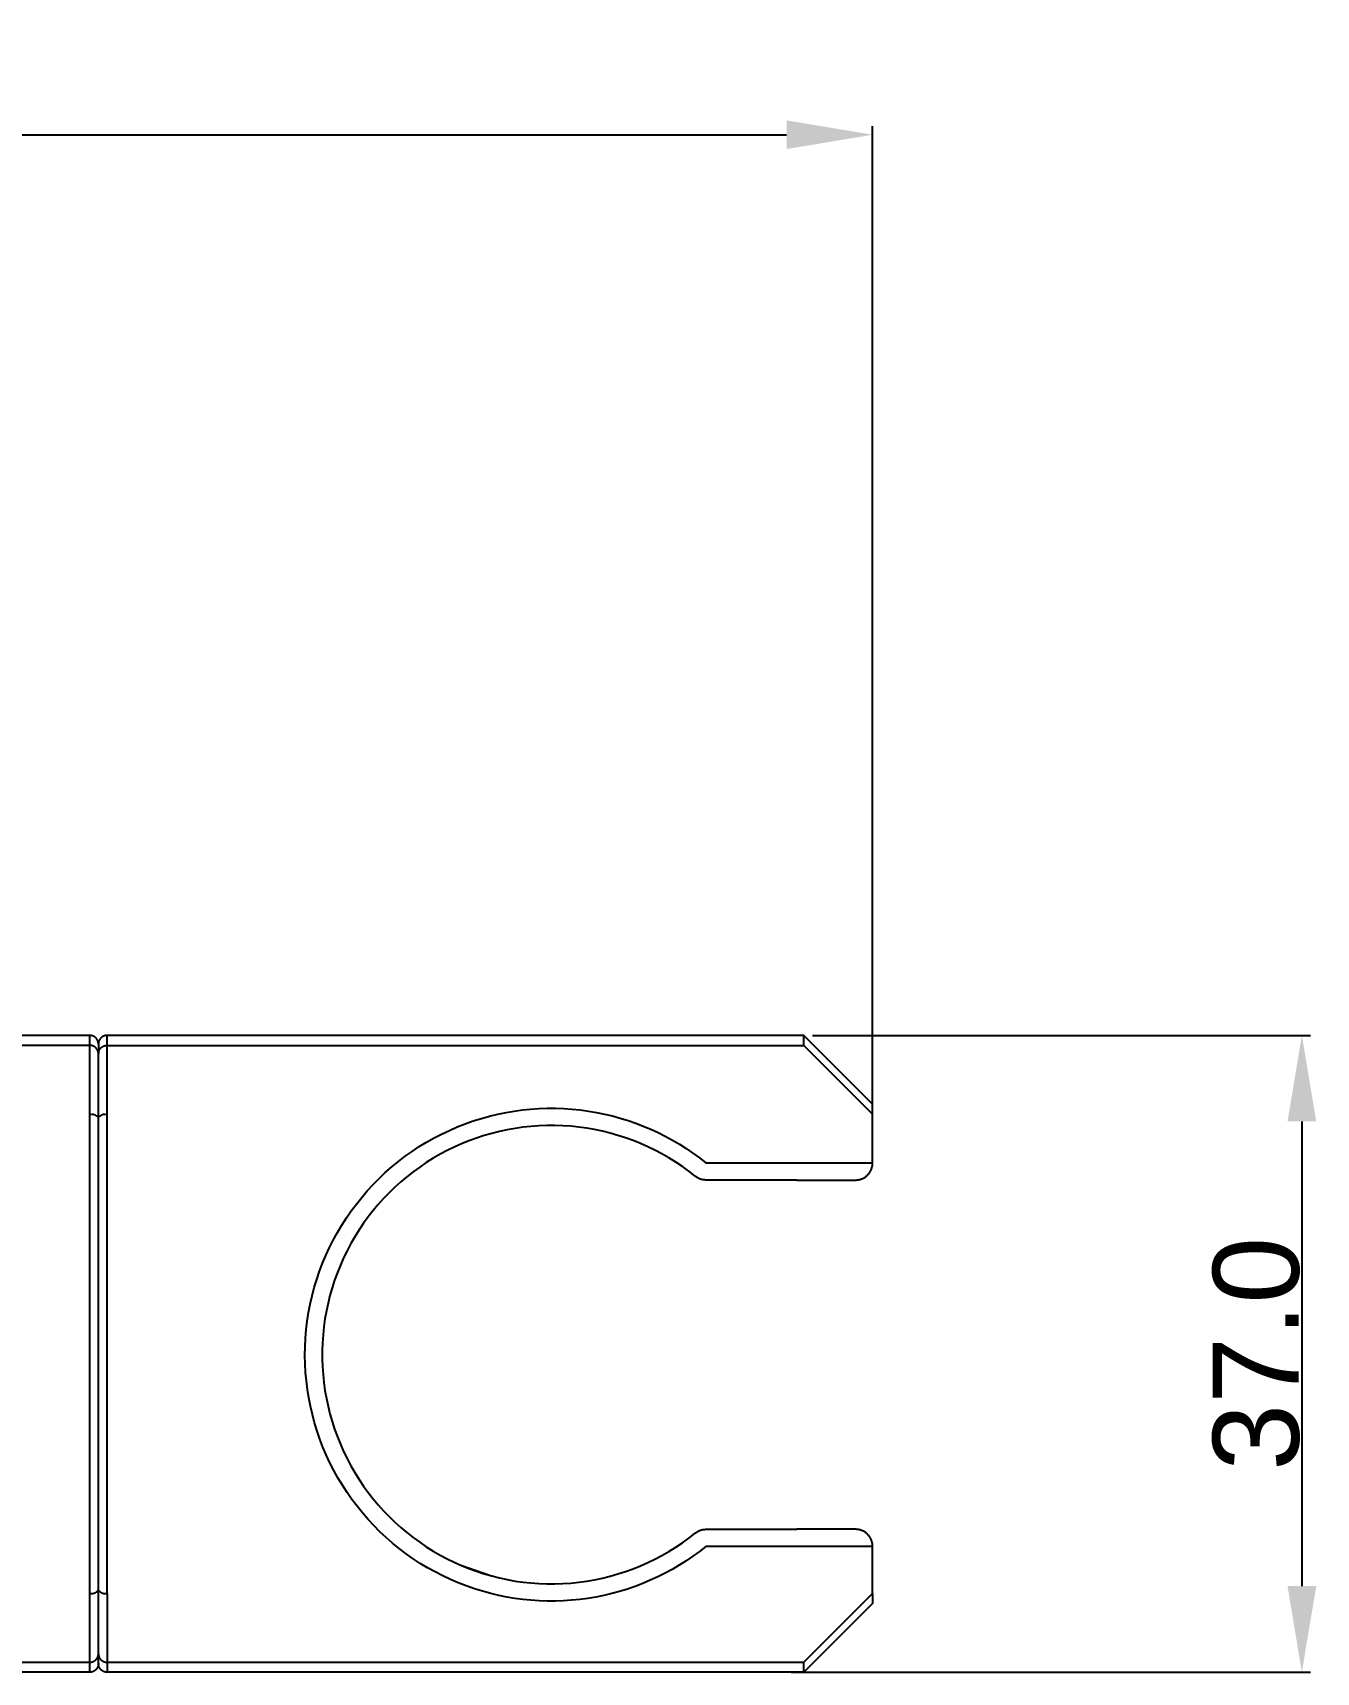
# Model space of a CAD drawing. Header units: millimetres. Extents: x -508 to 1009, y 1682 to 3079.
# Drawn here: x 77.7 to 152.3, y 2759.4 to 2854.7 of the extents above; entities that cross this region are included whole.
import ezdxf

# ---------------------------------------------------------------- set-up
doc = ezdxf.new("R2010")
doc.units = ezdxf.units.MM
doc.header["$MEASUREMENT"] = 0
for name, color, linetype in [('Default', 7, 'Continuous'), ('Make2D visible lines', 7, 'Continuous'), ('Make2D visible lines - Tangent', 7, 'Continuous')]:
    doc.layers.add(name, color=color, linetype=linetype)
doc.styles.add('Arial', font='arial.ttf')
doc.dimstyles.new('Dimension Style 01', dxfattribs={"dimtxt": 5, "dimasz": 5, "dimexe": 0.5, "dimexo": 0.5, "dimgap": 0.09, "dimtad": 1, "dimtoh": 1, "dimdec": 1, "dimzin": 1, "dimdsep": 46, "dimtxsty": 'Arial', "dimcen": 0.5, "dimadec": 1, "dimazin": 0, "dimtfac": 1, "dimtdec": 4, "dimtix": 1, "dimtmove": 0, "dimatfit": 3, "dimfxl": 1, "dimtolj": 1, "dimtzin": 1, "dimarcsym": 0})

# ---------------------------------------------------------------- blocks, each defined once
blk = doc.blocks.new('*D5')
at = {"layer": 'Default', "color": 0, "lineweight": -2, "transparency": 16777216}
for p, q in [((8.535, 2792.324), (8.535, 2849.228)), ((126.535, 2792.324), (126.535, 2849.228)), ((13.535, 2848.728), (121.535, 2848.728))]:
    blk.add_line(p, q, dxfattribs=at)
at = {"layer": 'Default', "color": 0, "transparency": 16777216}
for points in [[(13.535, 2849.562), (13.535, 2847.895), (8.535, 2848.728)], [(121.535, 2847.895), (121.535, 2849.562), (126.535, 2848.728)]]:
    blk.add_solid(points, dxfattribs=at)
at = {"layer": 'Defpoints', "color": 0, "transparency": 16777216}
for p in [(126.535, 2848.728), (8.535, 2791.824), (126.535, 2791.824)]:
    blk.add_point(p, dxfattribs=at)
at = {"layer": 'Default', "color": 0, "transparency": 16777216, "insert": (67.535, 2851.371), "char_height": 5, "attachment_point": 5, "style": 'Arial'}
blk.add_mtext('\\A1;118.0', dxfattribs=at)
blk = doc.blocks.new('*D6')
at = {"layer": 'Default', "color": 0, "lineweight": -2, "transparency": 16777216}
for p, q in [((123.035, 2796.394), (151.981, 2796.394)), ((151.481, 2791.394), (151.481, 2764.395)), ((121.802, 2759.395), (151.981, 2759.395))]:
    blk.add_line(p, q, dxfattribs=at)
at = {"layer": 'Default', "color": 0, "transparency": 16777216}
for points in [[(152.315, 2791.394), (150.648, 2791.394), (151.481, 2796.394)], [(150.648, 2764.395), (152.315, 2764.395), (151.481, 2759.395)]]:
    blk.add_solid(points, dxfattribs=at)
at = {"layer": 'Defpoints', "color": 0, "transparency": 16777216}
for p in [(122.535, 2796.394), (121.302, 2759.395), (151.481, 2759.395)]:
    blk.add_point(p, dxfattribs=at)
at = {"layer": 'Default', "color": 0, "transparency": 16777216, "insert": (148.839, 2777.895), "char_height": 5, "attachment_point": 5, "rotation": 90, "style": 'Arial'}
blk.add_mtext('\\A1;37.0', dxfattribs=at)

msp = doc.modelspace()

# ---------------------------------------------------------------- linework, layer by layer
at = {"layer": 'Make2D visible lines'}
for p, q in [((81.035, 2796.395), (75.891, 2796.395)), ((81.035, 2795.813), (75.891, 2795.813)), ((81.052, 2796.395), (81.035, 2796.395)), ((81.035, 2795.813), (81.035, 2796.394)), ((81.035, 2791.824), (81.035, 2795.813)), ((81.051, 2795.813), (81.035, 2795.813)), ((81.068, 2795.812), (81.051, 2795.813)), ((81.07, 2796.394), (81.052, 2796.395)), ((81.085, 2795.811), (81.068, 2795.812)), ((81.087, 2796.392), (81.07, 2796.394)), ((81.102, 2795.81), (81.085, 2795.811)), ((81.104, 2796.39), (81.087, 2796.392)), ((81.118, 2795.807), (81.102, 2795.81)), ((81.121, 2796.387), (81.104, 2796.39)), ((81.135, 2795.804), (81.118, 2795.807)), ((81.139, 2796.384), (81.121, 2796.387)), ((81.151, 2795.801), (81.135, 2795.804)), ((81.156, 2796.38), (81.139, 2796.384)), ((81.168, 2795.797), (81.151, 2795.801)), ((81.172, 2796.376), (81.156, 2796.38)), ((81.184, 2795.792), (81.168, 2795.797)), ((81.189, 2796.37), (81.172, 2796.376)), ((81.206, 2796.365), (81.189, 2796.37)), ((81.222, 2796.358), (81.206, 2796.365)), ((81.238, 2796.352), (81.222, 2796.358)), ((81.254, 2796.344), (81.238, 2796.352)), ((81.269, 2796.336), (81.254, 2796.344)), ((81.285, 2796.328), (81.269, 2796.336)), ((81.3, 2796.319), (81.285, 2796.328)), ((81.314, 2796.309), (81.3, 2796.319)), ((81.329, 2796.299), (81.314, 2796.309)), ((81.342, 2796.289), (81.329, 2796.299)), ((81.356, 2796.278), (81.342, 2796.289)), ((81.369, 2796.266), (81.356, 2796.278)), ((81.382, 2796.255), (81.369, 2796.266)), ((81.394, 2796.242), (81.382, 2796.255)), ((81.406, 2796.229), (81.394, 2796.242)), ((81.418, 2796.216), (81.406, 2796.229)), ((81.429, 2796.203), (81.418, 2796.216)), ((81.439, 2796.189), (81.429, 2796.203)), ((81.449, 2796.174), (81.439, 2796.189)), ((81.459, 2796.16), (81.449, 2796.174)), ((81.468, 2796.145), (81.459, 2796.16)), ((81.476, 2796.13), (81.468, 2796.145)), ((81.484, 2796.114), (81.476, 2796.13)), ((81.491, 2796.098), (81.484, 2796.114)), ((81.498, 2796.082), (81.491, 2796.098)), ((81.504, 2796.066), (81.498, 2796.082)), ((81.51, 2796.049), (81.504, 2796.066)), ((81.515, 2796.033), (81.51, 2796.049)), ((81.52, 2796.016), (81.515, 2796.033)), ((81.524, 2795.999), (81.52, 2796.016)), ((81.527, 2795.982), (81.524, 2795.999)), ((81.53, 2795.964), (81.527, 2795.982)), ((81.532, 2795.947), (81.53, 2795.964)), ((81.533, 2795.93), (81.532, 2795.947)), ((81.534, 2795.912), (81.533, 2795.93)), ((81.535, 2795.895), (81.534, 2795.912)), ((81.536, 2795.93), (81.535, 2795.912)), ((81.535, 2795.912), (81.535, 2795.895)), ((81.535, 2795.894), (81.535, 2795.329)), ((81.537, 2795.947), (81.536, 2795.93)), ((81.54, 2795.964), (81.537, 2795.947)), ((81.542, 2795.982), (81.54, 2795.964)), ((81.546, 2795.999), (81.542, 2795.982)), ((81.549, 2796.016), (81.546, 2795.999)), ((81.554, 2796.033), (81.549, 2796.016)), ((81.559, 2796.049), (81.554, 2796.033)), ((81.565, 2796.066), (81.559, 2796.049)), ((81.571, 2796.082), (81.565, 2796.066)), ((81.578, 2796.098), (81.571, 2796.082)), ((81.585, 2796.114), (81.578, 2796.098)), ((81.593, 2796.13), (81.585, 2796.114)), ((81.602, 2796.145), (81.593, 2796.13)), ((81.611, 2796.16), (81.602, 2796.145)), ((81.62, 2796.174), (81.611, 2796.16)), ((81.63, 2796.189), (81.62, 2796.174)), ((81.641, 2796.203), (81.63, 2796.189)), ((81.652, 2796.216), (81.641, 2796.203)), ((81.663, 2796.229), (81.652, 2796.216)), ((81.675, 2796.242), (81.663, 2796.229)), ((81.687, 2796.255), (81.675, 2796.242)), ((81.7, 2796.266), (81.687, 2796.255)), ((81.713, 2796.278), (81.7, 2796.266)), ((81.727, 2796.289), (81.713, 2796.278)), ((81.741, 2796.299), (81.727, 2796.289)), ((81.755, 2796.309), (81.741, 2796.299)), ((81.77, 2796.319), (81.755, 2796.309)), ((81.785, 2796.328), (81.77, 2796.319)), ((81.8, 2796.336), (81.785, 2796.328)), ((81.815, 2796.344), (81.8, 2796.336)), ((81.831, 2796.352), (81.815, 2796.344)), ((81.847, 2796.358), (81.831, 2796.352)), ((81.864, 2796.365), (81.847, 2796.358)), ((81.88, 2796.37), (81.864, 2796.365)), ((81.897, 2796.376), (81.88, 2796.37)), ((81.885, 2795.792), (81.902, 2795.797)), ((81.914, 2796.38), (81.897, 2796.376)), ((81.902, 2795.797), (81.918, 2795.801)), ((81.931, 2796.384), (81.914, 2796.38)), ((81.918, 2795.801), (81.934, 2795.804)), ((81.948, 2796.387), (81.931, 2796.384)), ((81.934, 2795.804), (81.951, 2795.807)), ((81.965, 2796.39), (81.948, 2796.387)), ((81.951, 2795.807), (81.968, 2795.81)), ((81.982, 2796.392), (81.965, 2796.39)), ((81.968, 2795.81), (81.984, 2795.811)), ((82, 2796.394), (81.982, 2796.392)), ((81.984, 2795.811), (82.001, 2795.812)), ((82.017, 2796.395), (82, 2796.394)), ((82.001, 2795.812), (82.018, 2795.813)), ((82.035, 2796.395), (82.017, 2796.395)), ((82.018, 2795.813), (82.035, 2795.813)), ((122.535, 2796.395), (82.035, 2796.395)), ((82.035, 2795.813), (82.035, 2796.394)), ((82.035, 2791.824), (82.035, 2795.813)), ((82.035, 2795.813), (122.535, 2795.813)), ((126.535, 2792.395), (122.535, 2796.395)), ((122.535, 2795.813), (122.535, 2796.394)), ((122.535, 2795.813), (126.535, 2791.824)), ((81.2, 2795.787), (81.184, 2795.792)), ((81.216, 2795.782), (81.2, 2795.787)), ((81.231, 2795.775), (81.216, 2795.782)), ((81.247, 2795.769), (81.231, 2795.775)), ((81.262, 2795.761), (81.247, 2795.769)), ((81.277, 2795.754), (81.262, 2795.761)), ((81.292, 2795.746), (81.277, 2795.754)), ((81.306, 2795.737), (81.292, 2795.746)), ((81.32, 2795.728), (81.306, 2795.737)), ((81.334, 2795.718), (81.32, 2795.728)), ((81.347, 2795.708), (81.334, 2795.718)), ((81.36, 2795.697), (81.347, 2795.708)), ((81.373, 2795.686), (81.36, 2795.697)), ((81.385, 2795.674), (81.373, 2795.686)), ((81.397, 2795.663), (81.385, 2795.674)), ((81.408, 2795.65), (81.397, 2795.663)), ((81.419, 2795.638), (81.408, 2795.65)), ((81.43, 2795.625), (81.419, 2795.638)), ((81.44, 2795.611), (81.43, 2795.625)), ((81.45, 2795.597), (81.44, 2795.611)), ((81.459, 2795.583), (81.45, 2795.597)), ((81.468, 2795.569), (81.459, 2795.583)), ((81.476, 2795.554), (81.468, 2795.569)), ((81.484, 2795.539), (81.476, 2795.554)), ((81.491, 2795.524), (81.484, 2795.539)), ((81.497, 2795.509), (81.491, 2795.524)), ((81.504, 2795.493), (81.497, 2795.509)), ((81.509, 2795.477), (81.504, 2795.493)), ((81.514, 2795.461), (81.509, 2795.477)), ((81.519, 2795.445), (81.514, 2795.461)), ((81.523, 2795.429), (81.519, 2795.445)), ((81.526, 2795.412), (81.523, 2795.429)), ((81.529, 2795.396), (81.526, 2795.412)), ((81.531, 2795.379), (81.529, 2795.396)), ((81.533, 2795.362), (81.531, 2795.379)), ((81.534, 2795.346), (81.533, 2795.362)), ((81.535, 2795.329), (81.534, 2795.346)), ((81.535, 2795.346), (81.536, 2795.362)), ((81.535, 2795.329), (81.535, 2795.346)), ((81.535, 2791.627), (81.535, 2795.329)), ((81.536, 2795.362), (81.538, 2795.379)), ((81.538, 2795.379), (81.54, 2795.396)), ((81.54, 2795.396), (81.543, 2795.412)), ((81.543, 2795.412), (81.547, 2795.429)), ((81.547, 2795.429), (81.55, 2795.445)), ((81.55, 2795.445), (81.555, 2795.461)), ((81.555, 2795.461), (81.56, 2795.477)), ((81.56, 2795.477), (81.566, 2795.493)), ((81.566, 2795.493), (81.572, 2795.509)), ((81.572, 2795.509), (81.578, 2795.524)), ((81.578, 2795.524), (81.586, 2795.539)), ((81.586, 2795.539), (81.593, 2795.554)), ((81.593, 2795.554), (81.602, 2795.569)), ((81.602, 2795.569), (81.61, 2795.583)), ((81.61, 2795.583), (81.62, 2795.597)), ((81.62, 2795.597), (81.629, 2795.611)), ((81.629, 2795.611), (81.639, 2795.625)), ((81.639, 2795.625), (81.65, 2795.638)), ((81.65, 2795.638), (81.661, 2795.65)), ((81.661, 2795.65), (81.672, 2795.663)), ((81.672, 2795.663), (81.684, 2795.674)), ((81.684, 2795.674), (81.697, 2795.686)), ((81.697, 2795.686), (81.709, 2795.697)), ((81.709, 2795.697), (81.722, 2795.708)), ((81.722, 2795.708), (81.736, 2795.718)), ((81.736, 2795.718), (81.749, 2795.728)), ((81.749, 2795.728), (81.763, 2795.737)), ((81.763, 2795.737), (81.778, 2795.746)), ((81.778, 2795.746), (81.792, 2795.754)), ((81.792, 2795.754), (81.807, 2795.761)), ((81.807, 2795.761), (81.822, 2795.769)), ((81.822, 2795.769), (81.838, 2795.775)), ((81.838, 2795.775), (81.854, 2795.782)), ((81.854, 2795.782), (81.869, 2795.787)), ((81.869, 2795.787), (81.885, 2795.792)), ((126.535, 2791.824), (126.535, 2792.395)), ((81.035, 2791.824), (81.053, 2791.826)), ((81.035, 2763.966), (81.035, 2791.824)), ((81.053, 2791.826), (81.072, 2791.828)), ((81.072, 2791.828), (81.091, 2791.829)), ((81.091, 2791.829), (81.109, 2791.83)), ((81.109, 2791.83), (81.128, 2791.829)), ((81.128, 2791.829), (81.147, 2791.829)), ((81.147, 2791.829), (81.165, 2791.827)), ((81.165, 2791.827), (81.184, 2791.825)), ((81.184, 2791.825), (81.203, 2791.822)), ((81.203, 2791.822), (81.221, 2791.819)), ((81.221, 2791.819), (81.239, 2791.815)), ((81.239, 2791.815), (81.257, 2791.81)), ((81.257, 2791.81), (81.275, 2791.805)), ((81.275, 2791.805), (81.293, 2791.799)), ((81.293, 2791.799), (81.311, 2791.792)), ((81.311, 2791.792), (81.328, 2791.785)), ((81.328, 2791.785), (81.345, 2791.777)), ((81.345, 2791.777), (81.362, 2791.769)), ((81.362, 2791.769), (81.378, 2791.76)), ((81.378, 2791.76), (81.395, 2791.751)), ((81.395, 2791.751), (81.41, 2791.741)), ((81.41, 2791.741), (81.426, 2791.73)), ((81.426, 2791.73), (81.441, 2791.719)), ((81.441, 2791.719), (81.456, 2791.707)), ((81.456, 2791.707), (81.47, 2791.695)), ((81.47, 2791.695), (81.484, 2791.683)), ((81.484, 2791.683), (81.497, 2791.669)), ((81.497, 2791.669), (81.51, 2791.656)), ((81.51, 2791.656), (81.523, 2791.642)), ((81.523, 2791.642), (81.535, 2791.627)), ((81.535, 2791.627), (81.547, 2791.642)), ((81.535, 2764.162), (81.535, 2791.627)), ((81.547, 2791.642), (81.559, 2791.656)), ((81.559, 2791.656), (81.572, 2791.669)), ((81.572, 2791.669), (81.585, 2791.683)), ((81.585, 2791.683), (81.599, 2791.695)), ((81.599, 2791.695), (81.614, 2791.707)), ((81.614, 2791.707), (81.628, 2791.719)), ((81.628, 2791.719), (81.643, 2791.73)), ((81.643, 2791.73), (81.659, 2791.741)), ((81.659, 2791.741), (81.675, 2791.751)), ((81.675, 2791.751), (81.691, 2791.76)), ((81.691, 2791.76), (81.707, 2791.769)), ((81.707, 2791.769), (81.724, 2791.777)), ((81.724, 2791.777), (81.741, 2791.785)), ((81.741, 2791.785), (81.758, 2791.792)), ((81.758, 2791.792), (81.776, 2791.799)), ((81.776, 2791.799), (81.794, 2791.805)), ((81.794, 2791.805), (81.812, 2791.81)), ((81.812, 2791.81), (81.83, 2791.815)), ((81.83, 2791.815), (81.848, 2791.819)), ((81.848, 2791.819), (81.867, 2791.822)), ((81.867, 2791.822), (81.885, 2791.825)), ((81.885, 2791.825), (81.904, 2791.827)), ((81.904, 2791.827), (81.922, 2791.829)), ((81.922, 2791.829), (81.941, 2791.829)), ((81.941, 2791.829), (81.96, 2791.83)), ((81.96, 2791.83), (81.979, 2791.829)), ((81.979, 2791.829), (81.997, 2791.828)), ((81.997, 2791.828), (82.016, 2791.826)), ((82.016, 2791.826), (82.035, 2791.824)), ((106.216, 2791.062), (105.756, 2790.996)), ((106.677, 2791.111), (106.216, 2791.062)), ((107.141, 2791.144), (106.677, 2791.111)), ((107.605, 2791.161), (107.141, 2791.144)), ((108.069, 2791.161), (107.605, 2791.161)), ((108.533, 2791.146), (108.069, 2791.161)), ((108.996, 2791.114), (108.533, 2791.146)), ((109.458, 2791.067), (108.996, 2791.114)), ((109.918, 2791.003), (109.458, 2791.067)), ((102.64, 2790.098), (102.216, 2789.909)), ((103.07, 2790.273), (102.64, 2790.098)), ((103.506, 2790.432), (103.07, 2790.273)), ((103.948, 2790.576), (103.506, 2790.432)), ((104.394, 2790.705), (103.948, 2790.576)), ((104.844, 2790.818), (104.394, 2790.705)), ((105.298, 2790.915), (104.844, 2790.818)), ((105.756, 2790.996), (105.298, 2790.915)), ((110.376, 2790.923), (109.918, 2791.003)), ((110.83, 2790.827), (110.376, 2790.923)), ((111.281, 2790.716), (110.83, 2790.827)), ((111.728, 2790.588), (111.281, 2790.716)), ((112.17, 2790.446), (111.728, 2790.588)), ((112.606, 2790.288), (112.17, 2790.446)), ((113.037, 2790.114), (112.606, 2790.288)), ((113.462, 2789.926), (113.037, 2790.114)), ((100.987, 2789.254), (100.593, 2789.008)), ((101.389, 2789.487), (100.987, 2789.254)), ((101.798, 2789.705), (101.389, 2789.487)), ((102.216, 2789.909), (101.798, 2789.705)), ((113.88, 2789.724), (113.462, 2789.926)), ((114.29, 2789.506), (113.88, 2789.724)), ((114.693, 2789.275), (114.29, 2789.506)), ((115.087, 2789.03), (114.693, 2789.275)), ((99.467, 2788.188), (99.112, 2787.889)), ((99.833, 2788.474), (99.467, 2788.188)), ((100.208, 2788.747), (99.833, 2788.474)), ((100.593, 2789.008), (100.208, 2788.747)), ((115.473, 2788.771), (115.087, 2789.03)), ((115.849, 2788.499), (115.473, 2788.771)), ((116.216, 2788.214), (115.849, 2788.499)), ((116.242, 2788.193), (116.216, 2788.214)), ((116.27, 2788.173), (116.242, 2788.193)), ((126.094, 2788.163), (126.122, 2788.183)), ((126.122, 2788.183), (126.15, 2788.204)), ((126.15, 2788.204), (126.177, 2788.226)), ((126.177, 2788.226), (126.204, 2788.249)), ((126.204, 2788.249), (126.229, 2788.273)), ((126.229, 2788.273), (126.254, 2788.298)), ((126.254, 2788.298), (126.278, 2788.323)), ((126.278, 2788.323), (126.301, 2788.349)), ((126.301, 2788.349), (126.323, 2788.377)), ((126.323, 2788.377), (126.344, 2788.404)), ((126.344, 2788.404), (126.364, 2788.433)), ((126.364, 2788.433), (126.383, 2788.462)), ((126.383, 2788.462), (126.401, 2788.492)), ((126.401, 2788.492), (126.418, 2788.523)), ((126.418, 2788.523), (126.433, 2788.554)), ((126.433, 2788.554), (126.448, 2788.586)), ((126.448, 2788.586), (126.462, 2788.618)), ((126.462, 2788.618), (126.474, 2788.65)), ((126.474, 2788.65), (126.486, 2788.683)), ((126.486, 2788.683), (126.496, 2788.717)), ((126.496, 2788.717), (126.505, 2788.75)), ((126.505, 2788.75), (126.513, 2788.784)), ((126.513, 2788.784), (126.519, 2788.819)), ((126.519, 2788.819), (126.525, 2788.853)), ((126.525, 2788.853), (126.529, 2788.888)), ((126.529, 2788.888), (126.532, 2788.922)), ((126.532, 2788.922), (126.534, 2788.957)), ((126.534, 2788.957), (126.535, 2788.992)), ((98.433, 2787.255), (98.111, 2786.921)), ((98.767, 2787.578), (98.433, 2787.255)), ((99.112, 2787.889), (98.767, 2787.578)), ((116.298, 2788.154), (116.27, 2788.173)), ((116.327, 2788.136), (116.298, 2788.154)), ((116.356, 2788.119), (116.327, 2788.136)), ((116.386, 2788.103), (116.356, 2788.119)), ((116.416, 2788.088), (116.386, 2788.103)), ((116.447, 2788.074), (116.416, 2788.088)), ((116.479, 2788.061), (116.447, 2788.074)), ((116.51, 2788.049), (116.479, 2788.061)), ((116.543, 2788.038), (116.51, 2788.049)), ((116.575, 2788.029), (116.543, 2788.038)), ((116.608, 2788.02), (116.575, 2788.029)), ((116.641, 2788.013), (116.608, 2788.02)), ((116.674, 2788.007), (116.641, 2788.013)), ((116.708, 2788.001), (116.674, 2788.007)), ((116.742, 2787.997), (116.708, 2788.001)), ((116.775, 2787.995), (116.742, 2787.997)), ((116.809, 2787.993), (116.775, 2787.995)), ((116.843, 2787.992), (116.809, 2787.993)), ((122.12, 2787.992), (116.843, 2787.992)), ((122.137, 2787.992), (125.535, 2787.992)), ((125.535, 2787.992), (125.57, 2787.993)), ((125.57, 2787.993), (125.604, 2787.995)), ((125.604, 2787.995), (125.639, 2787.998)), ((125.639, 2787.998), (125.674, 2788.002)), ((125.674, 2788.002), (125.708, 2788.007)), ((125.708, 2788.007), (125.743, 2788.014)), ((125.743, 2788.014), (125.777, 2788.022)), ((125.777, 2788.022), (125.81, 2788.031)), ((125.81, 2788.031), (125.844, 2788.041)), ((125.844, 2788.041), (125.877, 2788.053)), ((125.877, 2788.053), (125.909, 2788.065)), ((125.909, 2788.065), (125.941, 2788.079)), ((125.941, 2788.079), (125.973, 2788.093)), ((125.973, 2788.093), (126.004, 2788.109)), ((126.004, 2788.109), (126.035, 2788.126)), ((126.035, 2788.126), (126.065, 2788.144)), ((126.065, 2788.144), (126.094, 2788.163)), ((97.8, 2786.576), (97.502, 2786.22)), ((98.111, 2786.921), (97.8, 2786.576)), ((96.943, 2785.478), (96.684, 2785.092)), ((97.216, 2785.853), (96.943, 2785.478)), ((97.502, 2786.22), (97.216, 2785.853)), ((96.438, 2784.698), (96.206, 2784.296)), ((96.684, 2785.092), (96.438, 2784.698)), ((95.785, 2783.469), (95.596, 2783.044)), ((95.988, 2783.886), (95.785, 2783.469)), ((96.206, 2784.296), (95.988, 2783.886)), ((95.422, 2782.614), (95.264, 2782.177)), ((95.596, 2783.044), (95.422, 2782.614)), ((95.12, 2781.735), (94.992, 2781.289)), ((95.264, 2782.177), (95.12, 2781.735)), ((94.88, 2780.838), (94.784, 2780.384)), ((94.992, 2781.289), (94.88, 2780.838)), ((94.703, 2779.927), (94.639, 2779.467)), ((94.784, 2780.384), (94.703, 2779.927)), ((94.59, 2779.005), (94.558, 2778.542)), ((94.639, 2779.467), (94.59, 2779.005)), ((94.558, 2778.542), (94.542, 2778.078)), ((94.542, 2778.078), (94.542, 2777.613)), ((94.542, 2777.613), (94.558, 2777.149)), ((94.558, 2777.149), (94.59, 2776.686)), ((94.59, 2776.686), (94.639, 2776.224)), ((94.639, 2776.224), (94.703, 2775.764)), ((94.703, 2775.764), (94.784, 2775.307)), ((94.784, 2775.307), (94.88, 2774.852)), ((94.88, 2774.852), (94.992, 2774.402)), ((94.992, 2774.402), (95.12, 2773.955)), ((95.12, 2773.955), (95.264, 2773.514)), ((95.264, 2773.514), (95.422, 2773.077)), ((95.422, 2773.077), (95.596, 2772.647)), ((95.596, 2772.647), (95.785, 2772.222)), ((95.785, 2772.222), (95.988, 2771.805)), ((95.988, 2771.805), (96.206, 2771.395)), ((96.206, 2771.395), (96.438, 2770.992)), ((96.438, 2770.992), (96.684, 2770.598)), ((96.684, 2770.598), (96.943, 2770.213)), ((96.943, 2770.213), (97.216, 2769.837)), ((97.216, 2769.837), (97.502, 2769.471)), ((97.502, 2769.471), (97.8, 2769.115)), ((97.8, 2769.115), (98.111, 2768.77)), ((98.111, 2768.77), (98.433, 2768.436)), ((98.433, 2768.436), (98.767, 2768.113)), ((98.767, 2768.113), (99.112, 2767.802)), ((99.112, 2767.802), (99.467, 2767.503)), ((99.467, 2767.503), (99.833, 2767.217)), ((115.849, 2767.192), (116.216, 2767.477)), ((116.216, 2767.477), (116.242, 2767.498)), ((116.242, 2767.498), (116.27, 2767.518)), ((116.27, 2767.518), (116.298, 2767.537)), ((116.298, 2767.537), (116.327, 2767.555)), ((116.327, 2767.555), (116.356, 2767.572)), ((116.356, 2767.572), (116.386, 2767.588)), ((116.386, 2767.588), (116.416, 2767.603)), ((116.416, 2767.603), (116.447, 2767.617)), ((116.447, 2767.617), (116.479, 2767.63)), ((116.479, 2767.63), (116.51, 2767.641)), ((116.51, 2767.641), (116.543, 2767.652)), ((116.543, 2767.652), (116.575, 2767.662)), ((116.575, 2767.662), (116.608, 2767.67)), ((116.608, 2767.67), (116.641, 2767.678)), ((116.641, 2767.678), (116.674, 2767.684)), ((116.674, 2767.684), (116.708, 2767.689)), ((116.708, 2767.689), (116.742, 2767.693)), ((116.742, 2767.693), (116.775, 2767.696)), ((116.775, 2767.696), (116.809, 2767.698)), ((116.809, 2767.698), (116.843, 2767.698)), ((116.843, 2767.698), (122.12, 2767.698)), ((125.535, 2767.698), (122.137, 2767.698)), ((125.57, 2767.698), (125.535, 2767.698)), ((125.604, 2767.696), (125.57, 2767.698)), ((125.639, 2767.693), (125.604, 2767.696)), ((125.674, 2767.689), (125.639, 2767.693)), ((125.708, 2767.683), (125.674, 2767.689)), ((125.743, 2767.677), (125.708, 2767.683)), ((125.777, 2767.669), (125.743, 2767.677)), ((125.81, 2767.66), (125.777, 2767.669)), ((125.844, 2767.65), (125.81, 2767.66)), ((125.877, 2767.638), (125.844, 2767.65)), ((125.909, 2767.626), (125.877, 2767.638)), ((125.941, 2767.612), (125.909, 2767.626)), ((125.973, 2767.597), (125.941, 2767.612)), ((126.004, 2767.581), (125.973, 2767.597)), ((126.035, 2767.565), (126.004, 2767.581)), ((126.065, 2767.547), (126.035, 2767.565)), ((126.094, 2767.528), (126.065, 2767.547)), ((126.122, 2767.507), (126.094, 2767.528)), ((126.15, 2767.486), (126.122, 2767.507)), ((126.177, 2767.465), (126.15, 2767.486)), ((126.204, 2767.442), (126.177, 2767.465)), ((126.229, 2767.418), (126.204, 2767.442)), ((126.254, 2767.393), (126.229, 2767.418)), ((126.278, 2767.368), (126.254, 2767.393)), ((126.301, 2767.341), (126.278, 2767.368)), ((126.323, 2767.314), (126.301, 2767.341)), ((126.344, 2767.286), (126.323, 2767.314)), ((126.364, 2767.258), (126.344, 2767.286)), ((126.383, 2767.228), (126.364, 2767.258)), ((126.401, 2767.198), (126.383, 2767.228)), ((99.833, 2767.217), (100.208, 2766.943)), ((100.208, 2766.943), (100.593, 2766.683)), ((100.593, 2766.683), (100.987, 2766.437)), ((100.987, 2766.437), (101.389, 2766.204)), ((114.29, 2766.184), (114.693, 2766.416)), ((114.693, 2766.416), (115.087, 2766.661)), ((115.087, 2766.661), (115.473, 2766.92)), ((115.473, 2766.92), (115.849, 2767.192)), ((126.418, 2767.168), (126.401, 2767.198)), ((126.433, 2767.137), (126.418, 2767.168)), ((126.448, 2767.105), (126.433, 2767.137)), ((126.462, 2767.073), (126.448, 2767.105)), ((126.474, 2767.041), (126.462, 2767.073)), ((126.486, 2767.007), (126.474, 2767.041)), ((126.496, 2766.974), (126.486, 2767.007)), ((126.505, 2766.94), (126.496, 2766.974)), ((126.513, 2766.906), (126.505, 2766.94)), ((126.519, 2766.872), (126.513, 2766.906)), ((126.525, 2766.838), (126.519, 2766.872)), ((126.529, 2766.803), (126.525, 2766.838)), ((126.532, 2766.768), (126.529, 2766.803)), ((126.534, 2766.733), (126.532, 2766.768)), ((126.535, 2766.698), (126.534, 2766.733)), ((101.389, 2766.204), (101.798, 2765.986)), ((101.798, 2765.986), (102.216, 2765.782)), ((102.216, 2765.782), (102.64, 2765.592)), ((102.64, 2765.592), (103.07, 2765.418)), ((103.07, 2765.418), (103.506, 2765.258)), ((112.17, 2765.245), (112.606, 2765.403)), ((112.606, 2765.403), (113.037, 2765.576)), ((113.037, 2765.576), (113.462, 2765.764)), ((113.462, 2765.764), (113.88, 2765.967)), ((113.88, 2765.967), (114.29, 2766.184)), ((103.506, 2765.258), (103.948, 2765.114)), ((103.948, 2765.114), (104.394, 2764.986)), ((104.394, 2764.986), (104.844, 2764.873)), ((104.844, 2764.873), (105.298, 2764.776)), ((105.298, 2764.776), (105.756, 2764.694)), ((105.756, 2764.694), (106.216, 2764.629)), ((106.216, 2764.629), (106.677, 2764.58)), ((106.677, 2764.58), (107.141, 2764.547)), ((107.141, 2764.547), (107.605, 2764.53)), ((107.605, 2764.53), (108.069, 2764.529)), ((108.069, 2764.529), (108.533, 2764.545)), ((108.533, 2764.545), (108.996, 2764.576)), ((108.996, 2764.576), (109.458, 2764.624)), ((109.458, 2764.624), (109.918, 2764.688)), ((109.918, 2764.688), (110.376, 2764.768)), ((110.376, 2764.768), (110.83, 2764.864)), ((110.83, 2764.864), (111.281, 2764.975)), ((111.281, 2764.975), (111.728, 2765.102)), ((111.728, 2765.102), (112.17, 2765.245)), ((81.035, 2759.977), (81.035, 2763.966)), ((81.035, 2763.966), (81.053, 2763.964)), ((81.053, 2763.964), (81.072, 2763.962)), ((81.072, 2763.962), (81.091, 2763.961)), ((81.091, 2763.961), (81.109, 2763.96)), ((81.109, 2763.96), (81.128, 2763.96)), ((81.128, 2763.96), (81.147, 2763.961)), ((81.147, 2763.961), (81.165, 2763.963)), ((81.165, 2763.963), (81.184, 2763.965)), ((81.184, 2763.965), (81.203, 2763.968)), ((81.203, 2763.968), (81.221, 2763.971)), ((81.221, 2763.971), (81.239, 2763.975)), ((81.239, 2763.975), (81.257, 2763.98)), ((81.257, 2763.98), (81.275, 2763.985)), ((81.275, 2763.985), (81.293, 2763.991)), ((81.293, 2763.991), (81.311, 2763.998)), ((81.311, 2763.998), (81.328, 2764.005)), ((81.328, 2764.005), (81.345, 2764.012)), ((81.345, 2764.012), (81.362, 2764.021)), ((81.362, 2764.021), (81.378, 2764.03)), ((81.378, 2764.03), (81.395, 2764.039)), ((81.395, 2764.039), (81.41, 2764.049)), ((81.41, 2764.049), (81.426, 2764.06)), ((81.426, 2764.06), (81.441, 2764.071)), ((81.441, 2764.071), (81.456, 2764.083)), ((81.456, 2764.083), (81.47, 2764.095)), ((81.47, 2764.095), (81.484, 2764.107)), ((81.484, 2764.107), (81.497, 2764.12)), ((81.497, 2764.12), (81.51, 2764.134)), ((81.51, 2764.134), (81.523, 2764.148)), ((81.523, 2764.148), (81.535, 2764.162)), ((81.535, 2760.461), (81.535, 2764.162)), ((81.535, 2764.162), (81.547, 2764.148)), ((81.547, 2764.148), (81.559, 2764.134)), ((81.559, 2764.134), (81.572, 2764.12)), ((81.572, 2764.12), (81.585, 2764.107)), ((81.585, 2764.107), (81.599, 2764.095)), ((81.599, 2764.095), (81.614, 2764.083)), ((81.614, 2764.083), (81.628, 2764.071)), ((81.628, 2764.071), (81.643, 2764.06)), ((81.643, 2764.06), (81.659, 2764.049)), ((81.659, 2764.049), (81.675, 2764.039)), ((81.675, 2764.039), (81.691, 2764.03)), ((81.691, 2764.03), (81.707, 2764.021)), ((81.707, 2764.021), (81.724, 2764.012)), ((81.724, 2764.012), (81.741, 2764.005)), ((81.741, 2764.005), (81.758, 2763.998)), ((81.758, 2763.998), (81.776, 2763.991)), ((81.776, 2763.991), (81.794, 2763.985)), ((81.794, 2763.985), (81.812, 2763.98)), ((81.812, 2763.98), (81.83, 2763.975)), ((81.83, 2763.975), (81.848, 2763.971)), ((81.848, 2763.971), (81.867, 2763.968)), ((81.867, 2763.968), (81.885, 2763.965)), ((81.885, 2763.965), (81.904, 2763.963)), ((81.904, 2763.963), (81.922, 2763.961)), ((81.922, 2763.961), (81.941, 2763.96)), ((81.941, 2763.96), (81.96, 2763.96)), ((81.96, 2763.96), (81.979, 2763.961)), ((81.979, 2763.961), (81.997, 2763.962)), ((81.997, 2763.962), (82.016, 2763.964)), ((82.016, 2763.964), (82.035, 2763.966)), ((82.035, 2763.966), (82.035, 2759.977)), ((126.535, 2763.966), (126.535, 2763.531)), ((126.535, 2763.531), (126.535, 2763.426)), ((126.535, 2763.426), (126.535, 2763.401)), ((126.535, 2763.395), (122.535, 2759.395)), ((126.535, 2763.401), (126.535, 2763.396)), ((126.535, 2763.396), (126.535, 2763.395)), ((126.535, 2763.395), (126.535, 2763.395)), ((126.535, 2763.395), (126.535, 2763.395)), ((126.535, 2763.395), (126.535, 2763.395)), ((12.535, 2759.977), (81.035, 2759.977)), ((81.035, 2759.532), (81.035, 2759.977)), ((81.035, 2759.977), (81.052, 2759.977)), ((81.052, 2759.977), (81.069, 2759.977)), ((81.069, 2759.977), (81.086, 2759.979)), ((81.086, 2759.979), (81.103, 2759.98)), ((81.103, 2759.98), (81.12, 2759.983)), ((81.12, 2759.983), (81.137, 2759.986)), ((81.137, 2759.986), (81.154, 2759.989)), ((81.154, 2759.989), (81.171, 2759.994)), ((81.171, 2759.994), (81.187, 2759.998)), ((81.187, 2759.998), (81.203, 2760.004)), ((81.203, 2760.004), (81.22, 2760.01)), ((81.22, 2760.01), (81.235, 2760.016)), ((81.235, 2760.016), (81.251, 2760.023)), ((81.251, 2760.023), (81.267, 2760.031)), ((81.267, 2760.031), (81.282, 2760.039)), ((81.282, 2760.039), (81.297, 2760.047)), ((81.297, 2760.047), (81.311, 2760.057)), ((81.311, 2760.057), (81.325, 2760.066)), ((81.325, 2760.066), (81.339, 2760.076)), ((81.339, 2760.076), (81.353, 2760.087)), ((81.353, 2760.087), (81.366, 2760.098)), ((81.366, 2760.098), (81.379, 2760.109)), ((81.379, 2760.109), (81.391, 2760.121)), ((81.391, 2760.121), (81.403, 2760.134)), ((81.403, 2760.134), (81.414, 2760.147)), ((81.414, 2760.147), (81.425, 2760.16)), ((81.425, 2760.16), (81.436, 2760.173)), ((81.439, 2759.601), (81.429, 2759.587)), ((81.436, 2760.173), (81.446, 2760.187)), ((81.449, 2759.615), (81.439, 2759.601)), ((81.446, 2760.187), (81.456, 2760.201)), ((81.459, 2759.63), (81.449, 2759.615)), ((81.456, 2760.201), (81.465, 2760.216)), ((81.468, 2759.645), (81.459, 2759.63)), ((81.465, 2760.216), (81.473, 2760.231)), ((81.476, 2759.66), (81.468, 2759.645)), ((81.473, 2760.231), (81.481, 2760.246)), ((81.484, 2759.676), (81.476, 2759.66)), ((81.481, 2760.246), (81.489, 2760.262)), ((81.491, 2759.692), (81.484, 2759.676)), ((81.489, 2760.262), (81.496, 2760.277)), ((81.498, 2759.708), (81.491, 2759.692)), ((81.496, 2760.277), (81.502, 2760.293)), ((81.504, 2759.724), (81.498, 2759.708)), ((81.502, 2760.293), (81.508, 2760.309)), ((81.51, 2759.74), (81.504, 2759.724)), ((81.508, 2760.309), (81.513, 2760.326)), ((81.515, 2759.757), (81.51, 2759.74)), ((81.513, 2760.326), (81.518, 2760.342)), ((81.52, 2759.774), (81.515, 2759.757)), ((81.518, 2760.342), (81.522, 2760.359)), ((81.524, 2759.791), (81.52, 2759.774)), ((81.522, 2760.359), (81.526, 2760.376)), ((81.527, 2759.808), (81.524, 2759.791)), ((81.526, 2760.376), (81.529, 2760.393)), ((81.53, 2759.825), (81.527, 2759.808)), ((81.529, 2760.393), (81.531, 2760.41)), ((81.532, 2759.843), (81.53, 2759.825)), ((81.531, 2760.41), (81.533, 2760.427)), ((81.533, 2759.86), (81.532, 2759.843)), ((81.533, 2760.427), (81.534, 2760.444)), ((81.534, 2759.877), (81.533, 2759.86)), ((81.534, 2760.444), (81.535, 2760.461)), ((81.535, 2759.895), (81.534, 2759.877)), ((81.535, 2759.877), (81.535, 2759.895)), ((81.536, 2759.86), (81.535, 2759.877)), ((81.537, 2759.843), (81.536, 2759.86)), ((81.54, 2759.825), (81.537, 2759.843)), ((81.542, 2759.808), (81.54, 2759.825)), ((81.546, 2759.791), (81.542, 2759.808)), ((81.549, 2759.774), (81.546, 2759.791)), ((81.554, 2759.757), (81.549, 2759.774)), ((81.559, 2759.74), (81.554, 2759.757)), ((81.565, 2759.724), (81.559, 2759.74)), ((81.571, 2759.708), (81.565, 2759.724)), ((81.578, 2759.692), (81.571, 2759.708)), ((81.585, 2759.676), (81.578, 2759.692)), ((81.593, 2759.66), (81.585, 2759.676)), ((81.602, 2759.645), (81.593, 2759.66)), ((81.611, 2759.63), (81.602, 2759.645)), ((81.62, 2759.615), (81.611, 2759.63)), ((81.63, 2759.601), (81.62, 2759.615)), ((81.641, 2759.587), (81.63, 2759.601)), ((82.035, 2759.977), (82.035, 2759.532)), ((122.535, 2759.532), (122.535, 2759.977)), ((81.035, 2759.395), (12.534, 2759.395)), ((81.035, 2759.425), (81.035, 2759.532)), ((81.035, 2759.4), (81.035, 2759.425)), ((81.035, 2759.396), (81.035, 2759.4)), ((81.035, 2759.395), (81.035, 2759.396)), ((81.052, 2759.395), (81.035, 2759.395)), ((81.035, 2759.395), (81.035, 2759.395)), ((81.035, 2759.395), (81.035, 2759.395)), ((81.035, 2759.395), (81.035, 2759.395)), ((81.07, 2759.396), (81.052, 2759.395)), ((81.087, 2759.398), (81.07, 2759.396)), ((81.104, 2759.4), (81.087, 2759.398)), ((81.121, 2759.402), (81.104, 2759.4)), ((81.139, 2759.406), (81.121, 2759.402)), ((81.156, 2759.41), (81.139, 2759.406)), ((81.172, 2759.414), (81.156, 2759.41)), ((81.189, 2759.419), (81.172, 2759.414)), ((81.206, 2759.425), (81.189, 2759.419)), ((81.222, 2759.431), (81.206, 2759.425)), ((81.238, 2759.438), (81.222, 2759.431)), ((81.254, 2759.445), (81.238, 2759.438)), ((81.269, 2759.453), (81.254, 2759.445)), ((81.285, 2759.462), (81.269, 2759.453)), ((81.3, 2759.471), (81.285, 2759.462)), ((81.314, 2759.48), (81.3, 2759.471)), ((81.329, 2759.49), (81.314, 2759.48)), ((81.342, 2759.501), (81.329, 2759.49)), ((81.356, 2759.512), (81.342, 2759.501)), ((81.369, 2759.523), (81.356, 2759.512)), ((81.382, 2759.535), (81.369, 2759.523)), ((81.394, 2759.548), (81.382, 2759.535)), ((81.406, 2759.56), (81.394, 2759.548)), ((81.418, 2759.573), (81.406, 2759.56)), ((81.429, 2759.587), (81.418, 2759.573)), ((81.652, 2759.573), (81.641, 2759.587)), ((81.663, 2759.56), (81.652, 2759.573)), ((81.675, 2759.548), (81.663, 2759.56)), ((81.687, 2759.535), (81.675, 2759.548)), ((81.7, 2759.523), (81.687, 2759.535)), ((81.713, 2759.512), (81.7, 2759.523)), ((81.727, 2759.501), (81.713, 2759.512)), ((81.741, 2759.49), (81.727, 2759.501)), ((81.755, 2759.48), (81.741, 2759.49)), ((81.77, 2759.471), (81.755, 2759.48)), ((81.785, 2759.462), (81.77, 2759.471)), ((81.8, 2759.453), (81.785, 2759.462)), ((81.815, 2759.445), (81.8, 2759.453)), ((81.831, 2759.438), (81.815, 2759.445)), ((81.847, 2759.431), (81.831, 2759.438)), ((81.864, 2759.425), (81.847, 2759.431)), ((81.88, 2759.419), (81.864, 2759.425)), ((81.897, 2759.414), (81.88, 2759.419)), ((81.914, 2759.41), (81.897, 2759.414)), ((81.931, 2759.406), (81.914, 2759.41)), ((81.948, 2759.402), (81.931, 2759.406)), ((81.965, 2759.4), (81.948, 2759.402)), ((81.982, 2759.398), (81.965, 2759.4)), ((82, 2759.396), (81.982, 2759.398)), ((82.017, 2759.395), (82, 2759.396)), ((82.035, 2759.395), (82.017, 2759.395)), ((82.035, 2759.532), (82.035, 2759.425)), ((82.035, 2759.425), (82.035, 2759.4)), ((82.035, 2759.4), (82.035, 2759.396)), ((82.035, 2759.396), (82.035, 2759.395)), ((122.535, 2759.395), (82.035, 2759.395)), ((82.035, 2759.395), (82.035, 2759.395)), ((82.035, 2759.395), (82.035, 2759.395)), ((82.035, 2759.395), (82.035, 2759.395)), ((122.535, 2759.425), (122.535, 2759.532)), ((122.535, 2759.4), (122.535, 2759.425)), ((122.535, 2759.396), (122.535, 2759.4)), ((122.535, 2759.395), (122.535, 2759.396)), ((122.535, 2759.395), (122.535, 2759.395)), ((122.535, 2759.395), (122.535, 2759.395)), ((122.535, 2759.395), (122.535, 2759.395))]:
    msp.add_line(p, q, dxfattribs=at)
at = {"layer": 'Make2D visible lines - Tangent'}
for p, q in [((105.23, 2791.92), (105.703, 2792)), ((105.703, 2792), (106.18, 2792.065)), ((106.18, 2792.065), (106.658, 2792.113)), ((106.658, 2792.113), (107.137, 2792.145)), ((107.137, 2792.145), (107.617, 2792.161)), ((107.617, 2792.161), (108.098, 2792.161)), ((108.098, 2792.161), (108.578, 2792.145)), ((108.578, 2792.145), (109.057, 2792.113)), ((109.057, 2792.113), (109.535, 2792.065)), ((109.535, 2792.065), (110.011, 2792)), ((110.011, 2792), (110.485, 2791.92)), ((82.035, 2763.966), (82.035, 2791.824)), ((101.933, 2790.88), (102.389, 2791.078)), ((102.389, 2791.078), (102.852, 2791.26)), ((102.852, 2791.26), (103.321, 2791.426)), ((103.321, 2791.426), (103.796, 2791.575)), ((103.796, 2791.575), (104.275, 2791.708)), ((104.275, 2791.708), (104.759, 2791.824)), ((104.759, 2791.824), (105.23, 2791.92)), ((110.485, 2791.92), (110.956, 2791.824)), ((110.956, 2791.824), (111.414, 2791.714)), ((111.414, 2791.714), (111.868, 2791.59)), ((111.868, 2791.59), (112.317, 2791.451)), ((112.317, 2791.451), (112.762, 2791.297)), ((112.762, 2791.297), (113.202, 2791.128)), ((113.202, 2791.128), (113.636, 2790.945)), ((126.535, 2788.992), (126.535, 2791.824)), ((100.184, 2789.934), (100.609, 2790.193)), ((100.609, 2790.193), (101.042, 2790.437)), ((101.042, 2790.437), (101.484, 2790.666)), ((101.484, 2790.666), (101.933, 2790.88)), ((113.636, 2790.945), (114.063, 2790.748)), ((114.063, 2790.748), (114.484, 2790.537)), ((114.484, 2790.537), (114.898, 2790.313)), ((114.898, 2790.313), (115.304, 2790.074)), ((98.968, 2789.07), (99.364, 2789.372)), ((99.364, 2789.372), (99.769, 2789.66)), ((99.769, 2789.66), (100.184, 2789.934)), ((115.304, 2790.074), (115.702, 2789.823)), ((115.702, 2789.823), (116.091, 2789.559)), ((116.091, 2789.559), (116.472, 2789.282)), ((116.472, 2789.282), (116.843, 2788.992)), ((97.849, 2788.084), (98.21, 2788.425)), ((98.21, 2788.425), (98.584, 2788.754)), ((98.584, 2788.754), (98.968, 2789.07)), ((116.843, 2788.992), (122.535, 2788.992)), ((122.535, 2788.992), (126.535, 2788.992)), ((96.838, 2786.987), (97.162, 2787.364)), ((97.162, 2787.364), (97.499, 2787.73)), ((97.499, 2787.73), (97.849, 2788.084)), ((96.23, 2786.2), (96.527, 2786.599)), ((96.527, 2786.599), (96.838, 2786.987)), ((95.423, 2784.944), (95.678, 2785.372)), ((95.678, 2785.372), (95.946, 2785.791)), ((95.946, 2785.791), (96.23, 2786.2)), ((94.961, 2784.064), (95.184, 2784.508)), ((95.184, 2784.508), (95.423, 2784.944)), ((94.56, 2783.153), (94.752, 2783.612)), ((94.752, 2783.612), (94.961, 2784.064)), ((94.223, 2782.217), (94.383, 2782.688)), ((94.383, 2782.688), (94.56, 2783.153)), ((93.953, 2781.26), (94.08, 2781.741)), ((94.08, 2781.741), (94.223, 2782.217)), ((93.749, 2780.286), (93.842, 2780.775)), ((93.842, 2780.775), (93.953, 2781.26)), ((93.614, 2779.301), (93.673, 2779.795)), ((93.673, 2779.795), (93.749, 2780.286)), ((93.547, 2778.308), (93.572, 2778.805)), ((93.572, 2778.805), (93.614, 2779.301)), ((93.54, 2777.811), (93.547, 2778.308)), ((93.549, 2777.314), (93.54, 2777.811)), ((93.577, 2776.817), (93.549, 2777.314)), ((93.621, 2776.322), (93.577, 2776.817)), ((93.682, 2775.828), (93.621, 2776.322)), ((93.761, 2775.337), (93.682, 2775.828)), ((93.857, 2774.849), (93.761, 2775.337)), ((93.969, 2774.364), (93.857, 2774.849)), ((94.099, 2773.884), (93.969, 2774.364)), ((94.244, 2773.408), (94.099, 2773.884)), ((94.407, 2772.938), (94.244, 2773.408)), ((94.585, 2772.474), (94.407, 2772.938)), ((94.78, 2772.016), (94.585, 2772.474)), ((94.99, 2771.565), (94.78, 2772.016)), ((95.216, 2771.122), (94.99, 2771.565)), ((95.458, 2770.687), (95.216, 2771.122)), ((95.714, 2770.26), (95.458, 2770.687)), ((95.985, 2769.843), (95.714, 2770.26)), ((96.27, 2769.435), (95.985, 2769.843)), ((96.569, 2769.038), (96.27, 2769.435)), ((96.882, 2768.651), (96.569, 2769.038)), ((97.208, 2768.275), (96.882, 2768.651)), ((97.547, 2767.911), (97.208, 2768.275)), ((97.898, 2767.559), (97.547, 2767.911)), ((98.261, 2767.219), (97.898, 2767.559)), ((98.636, 2766.892), (98.261, 2767.219)), ((99.022, 2766.579), (98.636, 2766.892)), ((99.419, 2766.279), (99.022, 2766.579)), ((99.826, 2765.992), (99.419, 2766.279)), ((116.469, 2766.407), (116.086, 2766.128)), ((116.843, 2766.698), (116.469, 2766.407)), ((122.535, 2766.698), (116.843, 2766.698)), ((126.535, 2766.698), (122.535, 2766.698)), ((126.535, 2763.966), (126.535, 2766.698)), ((100.242, 2765.721), (99.826, 2765.992)), ((100.668, 2765.463), (100.242, 2765.721)), ((101.103, 2765.221), (100.668, 2765.463)), ((102.598, 2765.61), (104.376, 2764.991)), ((114.884, 2765.37), (114.467, 2765.144)), ((115.293, 2765.61), (114.884, 2765.37)), ((115.694, 2765.862), (115.293, 2765.61)), ((116.086, 2766.128), (115.694, 2765.862)), ((101.545, 2764.994), (101.103, 2765.221)), ((101.996, 2764.783), (101.545, 2764.994)), ((102.453, 2764.587), (101.996, 2764.783)), ((102.917, 2764.407), (102.453, 2764.587)), ((103.386, 2764.244), (102.917, 2764.407)), ((112.732, 2764.383), (112.284, 2764.229)), ((113.175, 2764.552), (112.732, 2764.383)), ((113.612, 2764.735), (113.175, 2764.552)), ((114.043, 2764.933), (113.612, 2764.735)), ((114.467, 2765.144), (114.043, 2764.933)), ((103.862, 2764.096), (103.386, 2764.244)), ((104.342, 2763.966), (103.862, 2764.096)), ((104.803, 2763.857), (104.342, 2763.966)), ((105.267, 2763.764), (104.803, 2763.857)), ((105.734, 2763.686), (105.267, 2763.764)), ((106.203, 2763.623), (105.734, 2763.686)), ((106.675, 2763.576), (106.203, 2763.623)), ((107.147, 2763.545), (106.675, 2763.576)), ((107.621, 2763.53), (107.147, 2763.545)), ((108.094, 2763.53), (107.621, 2763.53)), ((108.567, 2763.545), (108.094, 2763.53)), ((109.04, 2763.576), (108.567, 2763.545)), ((109.511, 2763.623), (109.04, 2763.576)), ((109.981, 2763.686), (109.511, 2763.623)), ((110.448, 2763.764), (109.981, 2763.686)), ((110.912, 2763.857), (110.448, 2763.764)), ((111.373, 2763.966), (110.912, 2763.857)), ((111.83, 2764.09), (111.373, 2763.966)), ((112.284, 2764.229), (111.83, 2764.09)), ((122.535, 2759.977), (126.535, 2763.966)), ((81.535, 2760.028), (81.535, 2760.461)), ((81.535, 2760.461), (81.535, 2760.444)), ((81.535, 2760.444), (81.536, 2760.427)), ((81.535, 2759.924), (81.535, 2760.028)), ((81.535, 2759.9), (81.535, 2759.924)), ((81.535, 2759.895), (81.535, 2759.9)), ((81.535, 2759.895), (81.535, 2759.895)), ((81.535, 2759.895), (81.535, 2759.895)), ((81.535, 2759.895), (81.535, 2759.895)), ((81.535, 2759.895), (81.535, 2759.895)), ((81.536, 2760.427), (81.538, 2760.41)), ((81.538, 2760.41), (81.541, 2760.393)), ((81.541, 2760.393), (81.543, 2760.376)), ((81.543, 2760.376), (81.547, 2760.359)), ((81.547, 2760.359), (81.551, 2760.342)), ((81.551, 2760.342), (81.556, 2760.326)), ((81.556, 2760.326), (81.561, 2760.309)), ((81.561, 2760.309), (81.567, 2760.293)), ((81.567, 2760.293), (81.573, 2760.277)), ((81.573, 2760.277), (81.58, 2760.262)), ((81.58, 2760.262), (81.588, 2760.246)), ((81.588, 2760.246), (81.596, 2760.231)), ((81.596, 2760.231), (81.605, 2760.216)), ((81.605, 2760.216), (81.614, 2760.201)), ((81.614, 2760.201), (81.623, 2760.187)), ((81.623, 2760.187), (81.633, 2760.173)), ((81.633, 2760.173), (81.644, 2760.16)), ((81.644, 2760.16), (81.655, 2760.147)), ((81.655, 2760.147), (81.666, 2760.134)), ((81.666, 2760.134), (81.678, 2760.121)), ((81.678, 2760.121), (81.691, 2760.109)), ((81.691, 2760.109), (81.703, 2760.098)), ((81.703, 2760.098), (81.716, 2760.087)), ((81.716, 2760.087), (81.73, 2760.076)), ((81.73, 2760.076), (81.744, 2760.066)), ((81.744, 2760.066), (81.758, 2760.057)), ((81.758, 2760.057), (81.773, 2760.047)), ((81.773, 2760.047), (81.788, 2760.039)), ((81.788, 2760.039), (81.803, 2760.031)), ((81.803, 2760.031), (81.818, 2760.023)), ((81.818, 2760.023), (81.834, 2760.016)), ((81.834, 2760.016), (81.85, 2760.01)), ((81.85, 2760.01), (81.866, 2760.004)), ((81.866, 2760.004), (81.882, 2759.998)), ((81.882, 2759.998), (81.899, 2759.994)), ((81.899, 2759.994), (81.915, 2759.989)), ((81.915, 2759.989), (81.932, 2759.986)), ((81.932, 2759.986), (81.949, 2759.983)), ((81.949, 2759.983), (81.966, 2759.98)), ((81.966, 2759.98), (81.983, 2759.979)), ((81.983, 2759.979), (82, 2759.977)), ((82, 2759.977), (82.017, 2759.977)), ((82.017, 2759.977), (82.035, 2759.977)), ((82.035, 2759.977), (122.535, 2759.977))]:
    msp.add_line(p, q, dxfattribs=at)

# ---------------------------------------------------------------- dimensions: what is measured, and where the dimension line sits
at = {"layer": 'Default'}
dim = msp.add_linear_dim(base=(126.535, 2848.728), p1=(8.535, 2791.824), p2=(126.535, 2791.824), dimstyle='Dimension Style 01', override={"dimtmove": 1}, dxfattribs=at)
dim.commit()
dim.dimension.update_dxf_attribs({"geometry": '*D5', "text_midpoint": (67.535, 2851.371)})
dim = msp.add_linear_dim(base=(151.481, 2759.395), p1=(122.535, 2796.394), p2=(121.302, 2759.395), angle=90, dimstyle='Dimension Style 01', override={"dimtmove": 1}, dxfattribs=at)
dim.commit()
dim.dimension.update_dxf_attribs({"geometry": '*D6', "text_midpoint": (148.839, 2777.895)})

doc.saveas('drawing.dxf')
